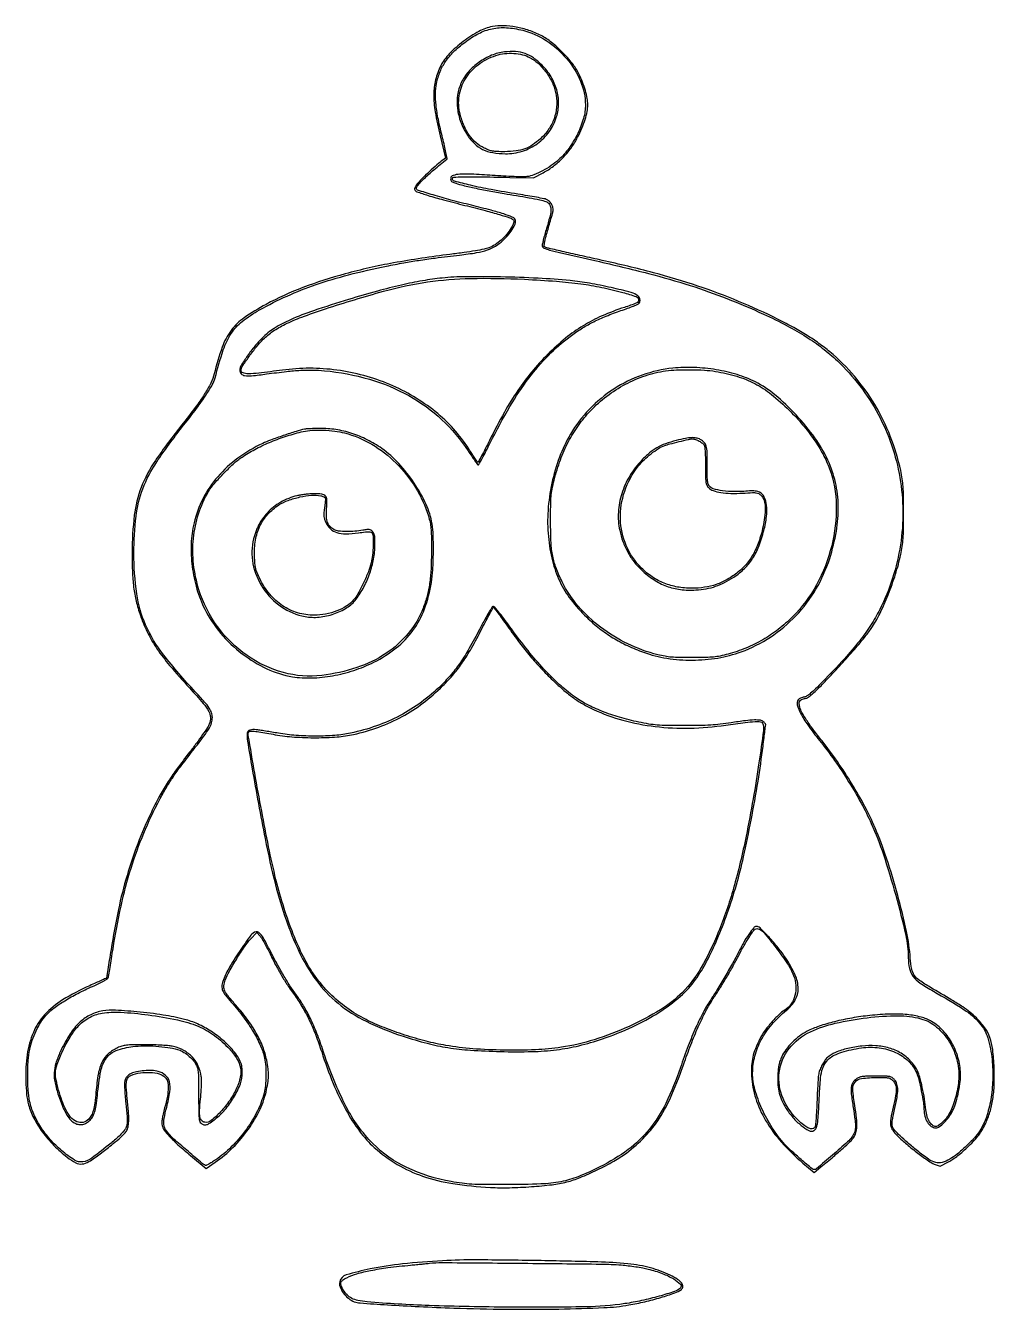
# Model space of a CAD drawing. Extents: x 32 to 773, y 108 to 1090.
import ezdxf

# ---------------------------------------------------------------- set-up
doc = ezdxf.new("R2010")
doc.units = 0

msp = doc.modelspace()

# ---------------------------------------------------------------- linework, layer by layer
for points in [[(389.041126, 1089.266895, 0.078916), (378.675782, 1085.568338, 0.037781), (366.78827, 1077.851707, 0.037759), (356.139074, 1068.38319, 0.075018), (349.604651, 1059.206518, 0.056138), (345.626465, 1048.536243, 0.058987), (344.209411, 1037.426959, 0.044945), (345.299563, 1023.963671, 0.017404), (349.120618, 1005.625804), (353.264816, 988.708354), (351.157157, 987.104177, 0.016557), (346.682618, 983.458396, 0.006774), (340.842072, 978.227903, 0.006236), (335.298761, 972.997429, 0.027485), (332.247219, 969.702053, 0.025337), (331.082585, 968.142329, 0.03272), (330.1866, 966.596521, 0.03442), (329.634896, 965.25843, 0.173888), (329.652451, 964.463314, 0.222032), (331.226478, 962.94491, 0.007063), (339.877644, 960.113371, 0.01055), (351.613155, 956.724974, 0.004088), (368, 952.509123, -0.003109), (383.629311, 948.520784, -0.008536), (394.591871, 945.449718, -0.007582), (402.437925, 942.976366, -0.112383), (404.88909, 941.492483, -0.120471), (405.470963, 940.570166, -0.137982), (405.521671, 939.531886, -0.065364), (404.971095, 938.051109, -0.010894), (403.490366, 935.393349, -0.03904), (400.01906, 930.406858, -0.038173), (395.790705, 925.980133, -0.039764), (391.142712, 922.428202, -0.053804), (386.421708, 920.056591, -0.039464), (382.720999, 918.995894, -0.008163), (376.055317, 917.755902, -0.007434), (367.380099, 916.42054, -0.003972), (356.622276, 915.014989, 0.014302), (313.504048, 908.472838, 0.021551), (276.435431, 900.094952, 0.024465), (244.262501, 889.636652, 0.031624), (216, 876.796527, 0.030859), (199.403954, 866.590235, 0.079525), (189.347879, 856.804419, 0.074803), (182.504091, 844.00371, 0.025035), (176.388253, 823.627391, -0.055077), (173.821801, 816.630764, -0.026239), (169.100903, 808.271212, -0.019431), (161.915065, 797.888616, -0.007968), (151.404304, 784.351269, 0.019793), (131.439446, 757.342701, 0.056738), (120.606332, 736.716951, 0.063155), (115.313346, 715.467861, 0.029211), (113.615358, 687, 0.010456), (113.931262, 670.999598, 0.023925), (114.997202, 658.9854, 0.028585), (117.047145, 648.523151, 0.02316), (120.394272, 637.584822, 0.030555), (125.822096, 624.901117, 0.033737), (132.602513, 613.405226, 0.025689), (142.33839, 600.643627, 0.009259), (157.42291, 583.5, -0.006743), (168.011807, 571.587117, -0.052729), (172.242492, 565.50523, -0.11869), (173.512754, 560.845644, -0.099463), (172.65202, 555.782912, -0.0554), (171.340637, 553.247694, -0.005761), (167.550148, 547.702102, -0.0071), (162.850553, 541.192392, -0.005626), (157.593711, 534.288072, 0.007547), (147.595936, 521.051839, 0.016063), (140.355679, 510.461756, 0.018114), (134.369363, 500.276171, 0.012851), (128.373401, 488.455362, 0.018623), (117.918743, 464.167778, 0.020929), (109.74082, 440.087328, 0.019484), (103.167289, 413.970315, 0.01278), (97.549572, 383.45448, -0.001124), (96.216794, 375.129338, -0.001829), (95.043475, 368.067654, -0.000229), (93.97325, 361.786427, -0.155314), (93.816347, 361.483113, -0.088219), (93.532421, 361.284985, -0.000355), (90.003018, 359.65535, -0.001776), (85.986645, 357.821586, -0.001116), (81.279034, 355.705034, 0.032084), (60.503992, 344.771866, 0.07128), (46.751646, 333.400669, 0.084661), (38.180143, 319.988234, 0.062493), (33.388569, 303, 0.025506), (32.430914, 293.366806, 0.01924), (32.328677, 282.728171, 0.019604), (33.019624, 272.593129, 0.037711), (34.497539, 264.592201, 0.056583), (38.469867, 254.383719, 0.03763), (45.141394, 243.727391, 0.035482), (53.870482, 233.479246, 0.034635), (64.027631, 224.478738, 0.041685), (70.562048, 220.267012, 0.149604), (75.379394, 219.32953, 0.115716), (80.613498, 221.152861, 0.020355), (89.232845, 227.130003, 0.005479), (97.761785, 233.72182, 0.014587), (103.655447, 238.666988, 0.019154), (107.648306, 242.504693, 0.072541), (109.66148, 245.312268, 0.08168), (110.708445, 248.533477, 0.035223), (111.074081, 253.046675, 0.022663), (110.847654, 259.532612, 0.006557), (109.913686, 269.510968, -0.010432), (109.180871, 278.053211, -0.056555), (109.404967, 282.69163, -0.119421), (110.558804, 285.428475, -0.142687), (112.777929, 287.117697, -0.055252), (119.950138, 289.000979, -0.050001), (127.610674, 289.35724, -0.053797), (134.377812, 288.258661, -0.129967), (138.724945, 285.7296, -0.131356), (140.618242, 282.454726, -0.068258), (141.218862, 277.738136, -0.045406), (140.561561, 271.212969, -0.016688), (138.497771, 262.17583, 0.008999), (137.344802, 257.462218, 0.018803), (136.652612, 253.748972, 0.023659), (136.365383, 250.868424, 0.067171), (136.530469, 248.861278, 0.106934), (138.183144, 245.250671, 0.028409), (142.282785, 240.374727, 0.02096), (148.709169, 234.106277, 0.007602), (158.322768, 225.744992), (170.145537, 215.773943), (177.217052, 220.636971, 0.046713), (190.751941, 231.939865, 0.041849), (202.51113, 245.957317, 0.043122), (211.414315, 261.216476, 0.059975), (216.418524, 276.207842, 0.013902), (217.54918, 282.61888, 0.035733), (217.90318, 287.309519, 0.035158), (217.588207, 292.046369, 0.013091), (216.50578, 298.633647, 0.045423), (213.543068, 308.943353, 0.036482), (208.588013, 319.372424, 0.031619), (201.424118, 330.314183, 0.019826), (191.770745, 342.18944, -0.011839), (186.315571, 348.685462, -0.076489), (184.186847, 352.384729, -0.127201), (183.800919, 355.683951, -0.056692), (184.890747, 359.954589, -0.035628), (188.027341, 366.716064, -0.011601), (193.58323, 376.225189, -0.01158), (199.569021, 385.45922, -0.036095), (204.170787, 391.26233), (208.978336, 396.5), (211.496934, 393.5, -0.038595), (212.778965, 391.708884, -0.007623), (214.772781, 388.296875, -0.008036), (216.976059, 384.239875, -0.00739), (219.111999, 380, 0.007579), (223.712006, 370.877456, 0.013269), (227.831751, 363.490385, 0.013243), (232.343418, 356.322134, 0.007511), (238.161467, 347.877131, -0.021711), (244.164078, 338.611824, -0.021899), (249.321989, 328.887065, -0.019947), (253.996887, 317.951526, -0.013009), (258.550323, 305, 0.01932), (267.329746, 281.000539, 0.028579), (277.004559, 260.790492, 0.032939), (287.504977, 244.389258, 0.051135), (298.7935, 231.964192, 0.048292), (316.384342, 219.014143, 0.05166), (335.750996, 210.017982, 0.045013), (358.7595, 204.346711, 0.025081), (387.5, 201.417997, 0.018485), (402.096657, 201.20731, 0.012109), (418.904549, 201.993658, 0.011991), (434.752935, 203.502971, 0.032387), (445.861867, 205.566722, 0.035109), (456.153264, 208.961416, 0.015723), (469.170799, 214.778619, 0.015769), (481.935064, 221.47634, 0.031344), (491.5, 227.707972, 0.041558), (505.702854, 240.244767, 0.049342), (516.75091, 254.306419, 0.040817), (526.278766, 272.353129, 0.018098), (535.973929, 297.5, -0.011082), (541.429151, 312.263254, -0.013363), (547.225495, 325.865029, -0.014626), (553.073973, 337.704668, -0.025814), (558.675204, 347.055689, 0.008622), (563.603385, 354.676147, 0.006297), (568.82305, 363.30117, 0.006363), (573.71913, 371.874227, 0.010243), (577.646175, 379.313737, -0.008386), (579.338492, 382.548746, -0.004977), (581.458094, 386.349651, -0.00498), (583.64822, 390.099475, -0.00855), (585.557597, 393.174438, -0.009268), (587.93422, 396.713935, -0.04978), (589.444555, 398.473502, -0.105103), (590.688516, 399.240565, -0.150854), (591.973373, 399.296712, -0.155247), (596.590278, 396.377565, -0.011681), (605.979636, 384.661233, -0.016614), (614.739937, 372.36444, -0.055722), (619.252048, 363.578783, -0.070568), (621.016693, 355.768905, -0.081961), (620.391615, 348.185286, -0.089092), (617.470794, 341.705933, -0.104376), (612.599781, 337.061668, 0.054384), (607.937968, 333.426881, 0.021256), (602.322419, 327.487647, 0.021456), (597.092684, 320.913361, 0.040662), (593.570571, 315.140136, 0.021), (590.098329, 307.458343, 0.041061), (588.111651, 301.046268, 0.042419), (587.236496, 294.534279, 0.024031), (587.23052, 286.570627, 0.066479), (590.34033, 269.487228, 0.055112), (597.933518, 252.617353, 0.049), (610.017084, 236.078291, 0.034512), (626.517666, 219.985001), (635.057138, 212.735106), (640.278569, 217.069307, 0.003042), (649.89752, 225.153143, 0.006476), (657.216494, 231.545674, 0.006908), (662.585104, 236.494177, 0.043938), (665.04061, 239.268798, 0.089538), (666.9126, 243.065878, 0.059446), (667.691635, 247.872255, 0.039452), (667.448824, 254.444325, 0.01293), (666.080084, 264.042298, -0.024902), (664.608285, 276.48715, -0.188679), (666.350929, 282.021561, -0.197318), (671.335568, 284.765077, -0.027548), (683.335374, 285.467051, -0.005065), (689.588404, 285.424658, -0.051468), (692.163707, 285.11477, -0.107352), (693.849936, 284.328153, -0.052501), (695.585374, 282.694236, -0.090344), (697.289396, 279.788689, -0.09013), (697.861185, 276.46643, -0.04766), (697.350792, 271.604082, -0.008717), (695.399287, 262.763876, 0.015625), (693.577853, 253.93529, 0.081199), (693.527441, 248.976927, 0.115802), (695.074363, 245.13135, 0.0474), (698.756704, 240.827753, 0.016895), (705.889737, 234.386002, 0.011762), (714.346784, 227.58608, 0.010024), (722.348036, 221.70754, 0.062276), (726.834604, 219.319063), (731.277907, 217.62215), (737.829892, 221.019193, 0.02897), (741.184683, 223.013059, 0.017206), (744.947604, 225.74846, 0.015549), (748.969561, 229.095604, 0.012237), (753.11861, 232.958118, 0.010459), (757.855993, 237.787733, 0.027619), (760.973704, 241.49209, 0.031613), (763.419711, 245.215839, 0.017894), (765.923778, 250, 0.038457), (769.41507, 259.013731, 0.034512), (771.638223, 268.787182, 0.030344), (772.686169, 279.903032, 0.01889), (772.627939, 293, 0.018438), (771.52472, 306.91923, 0.056846), (769.379795, 316.0992, 0.070637), (765.5246, 323.430006, 0.041093), (759.053097, 331, 0.025225), (754.110839, 335.430853, 0.023125), (748.606412, 339.479818, 0.01242), (740.302756, 344.72206, 0.002056), (724.016009, 354.356348, -0.017747), (715.544272, 359.733485, -0.091376), (711.622027, 363.639231, -0.105746), (709.63367, 368.414518, -0.027706), (708.565144, 376.687802, 0.034458), (705.659389, 397.022735, 0.01329), (698.952847, 424.739675, 0.013429), (690.435176, 453.195942, 0.022594), (681.586951, 476.5, 0.019799), (673.736426, 492.850042, 0.015208), (663.933494, 510.064881, 0.014901), (652.836738, 527.081309, 0.016438), (641.087286, 542.844409, -0.007844), (634.330574, 551.591412, -0.015329), (629.274838, 558.803863, -0.018527), (625.751739, 564.632625, -0.059375), (624.037243, 568.827286, -0.050405), (623.565998, 571.594515, -0.161963), (624.028029, 573.380228, -0.156953), (625.480604, 574.567193, -0.046521), (628.272426, 575.372318, 0.105406), (630.464274, 576.293418, 0.026163), (633.557014, 578.694611, 0.017544), (637.845786, 582.670672, 0.004791), (644.328545, 589.242833, 0.007357), (654.487437, 600.055042, 0.006646), (664.678998, 611.529632, 0.006547), (673.485992, 621.988593, 0.023407), (678.70588, 629, 0.034797), (685.144691, 640.152525, 0.018523), (691.602476, 654.731212, 0.018119), (697.243984, 670.493379, 0.023181), (701.224005, 685.387516, 0.016062), (702.391828, 691.710221, 0.020488), (703.039851, 697.601662, 0.013808), (703.346982, 705.094057, 0.003339), (703.429832, 717.5, 0.003337), (703.346941, 729.91852, 0.013846), (703.039368, 737.408798, 0.020535), (702.389521, 743.303727, 0.015966), (701.216815, 749.647763, 0.039496), (693.281769, 775.886935, 0.0414), (681.414487, 800.120866, 0.041898), (665.86959, 821.809337, 0.042549), (647, 840.481246, 0.017354), (638.644989, 846.970703, 0.016208), (629.671219, 853.02164, 0.014655), (619.498663, 859.003011, 0.009713), (607.5, 865.292555, 0.017453), (577.304878, 879.085204, 0.01746), (546.225305, 890.736158, 0.016108), (512.185417, 900.950877, 0.01106), (473, 910.423982, -0.001159), (457.700177, 913.803556, -0.001571), (443.899026, 916.931213, -0.000747), (432.010727, 919.683385, -0.027321), (429.326115, 920.465883, -0.343199), (428.668393, 921.488991, -0.027831), (429.162535, 924.860958, -0.017952), (430.509599, 930.436589, -0.003261), (433.444888, 940.664485, 0.005161), (435.056806, 946.362707, 0.044519), (435.519983, 948.961478, 0.089227), (435.349037, 950.843432, 0.052218), (434.522006, 952.957445, 0.045515), (433.710828, 954.227976, 0.034802), (432.612256, 955.458613, 0.035699), (431.410235, 956.473311, 0.0667), (430.29253, 957.07888, 0.042969), (428.486946, 957.593076, 0.002492), (422.84022, 958.658978, 0.003771), (416.093262, 959.84525, 0.002763), (408.590426, 961.063569, -0.006465), (388.127776, 964.541991, -0.013365), (372.258702, 967.891817, -0.008051), (360.043031, 971.022263, -0.338014), (358.5, 973.043975, -0.395685), (359.486639, 974.095525, -0.011065), (366.267856, 974.377406, -0.00922), (377.737723, 974.388585, -0.001165), (402.5, 973.898333), (420.5, 973.5), (428, 977.47927, 0.042068), (435.715251, 982.445088, 0.036535), (442.889702, 988.852892, 0.035922), (449.173742, 996.360201, 0.037233), (454.235616, 1004.6036, 0.019531), (457.481067, 1011.547766, 0.023963), (459.937231, 1018.271751, 0.026485), (461.497455, 1024.398684, 0.049138), (462, 1029.5, 0.047017), (461.546684, 1034.310085, 0.023316), (460.120951, 1040.276694, 0.021871), (457.953809, 1046.710268, 0.021187), (455.212521, 1053, 0.052028), (450.266373, 1060.936035, 0.029197), (442.768638, 1069.490183, 0.029156), (434.28649, 1077.149128, 0.049946), (426.300482, 1082.339587, 0.037395), (417.036226, 1086.275794, 0.035813), (407.154971, 1088.856, 0.03744), (397.527981, 1089.909295, 0.054896)], [(412.224674, 1086.449152, -0.086377), (430.190919, 1078.612337, -0.071973), (445.770964, 1064.743892, -0.073774), (456.454941, 1047.414239, -0.100735), (460.16848, 1029.5, -0.070611), (458.722277, 1019.03918, -0.043726), (454.277516, 1007.43396, -0.042436), (447.641782, 996.313026, -0.051929), (439.603562, 987.268645, -0.035488), (434.037312, 982.863114, -0.027795), (427.440929, 978.882116, -0.02851), (420.872725, 975.866471, -0.060975), (415.476486, 974.479303, -0.036774), (412.412749, 974.306638, -0.004429), (405.646218, 974.483119, -0.00525), (397.596814, 974.849085, -0.004297), (389, 975.404599, 0.005787), (372.990128, 976.391244, 0.029462), (364.067231, 976.311539, 0.058597), (358.983754, 975.360743, 0.289502), (357.18066, 973.242658, 0.07292), (357.185091, 972.117771, 0.124825), (357.546662, 971.257515, 0.102115), (358.338362, 970.561714, 0.038334), (359.68066, 969.928372, 0.030226), (365.332226, 968.156588, 0.006743), (375.184952, 965.850884, 0.007032), (386.566514, 963.516092, 0.007062), (397.993126, 961.505864, -0.001482), (417.077798, 958.367537, -0.013417), (425.372367, 956.748398, -0.029573), (429.975808, 955.430928, -0.134217), (432.25, 953.859291, -0.112722), (433.54518, 951.339258, -0.086818), (433.78386, 948.247617, -0.042517), (432.925221, 943.559283, -0.007312), (430.417897, 934.864117, 0.006202), (429.069957, 930.22826, 0.008614), (427.985935, 926.041127, 0.005753), (427.182347, 922.523621, 0.10118), (427.169065, 921.360633, 0.253514), (428.429496, 919.823527, 0.029968), (432.759668, 918.352458, 0.010763), (441.482517, 916.16183, 0.000611), (468.5718, 910.010168, -0.007539), (508.343969, 900.396992, -0.013983), (540.255471, 891.213803, -0.016066), (568.383239, 881.254671, -0.015215), (596.336531, 869.342126, -0.012046), (614.450629, 860.426772, -0.020968), (628.955086, 852.056656, -0.023892), (641.301556, 843.370487, -0.023821), (652.775863, 833.537861, -0.080785), (683.967202, 792.79956, -0.081034), (700.600374, 744.319365, -0.080595), (701.009668, 692.835597, -0.078683), (685.177873, 643.400716, -0.026689), (678.186998, 631.200582, -0.023692), (669.672311, 619.301015, -0.01828), (658.173028, 605.786745, -0.007492), (641.637125, 588.268353, -0.005829), (636.092324, 582.699083, -0.020474), (632.339783, 579.306927, -0.031331), (629.555036, 577.270481, -0.096126), (627.391918, 576.413746, 0.030311), (626.036397, 576.073324, 0.028875), (624.70919, 575.567104, 0.030126), (623.591272, 574.981755, 0.084068), (622.922281, 574.406355, 0.245278), (622.096643, 570.564095, 0.052598), (624.672474, 564.010517, 0.035756), (630.157777, 555.085303, 0.013076), (639.116881, 543.268508, -0.015084), (650.610438, 527.981776, -0.014203), (661.403879, 511.725543, -0.01456), (670.958787, 495.365565, -0.018726), (678.72271, 479.775041, -0.026361), (687.948828, 456.120115, -0.012571), (697.415578, 424.857065, -0.011224), (705.038011, 394.556228, -0.05581), (707.005577, 377.139532, 0.052976), (707.893553, 368.860132, 0.107528), (710.592114, 362.928055, 0.082855), (716.03219, 357.712814, 0.022546), (726.196474, 351.426616, -0.01521), (749.757371, 337.328658, -0.073202), (761.519318, 327.100202, -0.104479), (767.733146, 315.744033, -0.048245), (771.029181, 299.148224, -0.03235), (771.572501, 283.614856, -0.03526), (770.061824, 268.589394, -0.038081), (766.691245, 255.21177, -0.062106), (761.639031, 244.672168, -0.042217), (757.513025, 239.305436, -0.018379), (751.20601, 232.886062, -0.018405), (744.423389, 226.929219, -0.040813), (738.756838, 223.033518, -0.059389), (732.823635, 220.510577, -0.13435), (727.983702, 220.431577, -0.090106), (722.574543, 222.915638, -0.017716), (714, 229.375515, -0.007685), (706.587485, 235.574237, -0.013898), (700.743786, 240.906005, -0.014002), (696.463178, 245.273276, -0.096015), (694.882277, 247.817792, -0.098316), (694.605501, 249.444923, -0.023644), (694.81098, 252.18708, -0.018583), (695.412276, 255.931235, -0.007488), (696.498976, 260.995555, 0.012027), (698.398289, 270.255812, 0.043665), (698.943697, 276.234626, 0.07204), (698.350545, 280.439621, 0.107195), (696.582916, 283.694236, 0.05941), (694.772507, 285.350626, 0.107978), (692.939314, 286.141287, 0.044535), (690.00418, 286.444862, 0.003512), (682.155239, 286.5, 0.004892), (675.229141, 286.432232, 0.030313), (671.685398, 286.147497, 0.059098), (669.353242, 285.529982, 0.065916), (667.322323, 284.397852, 0.087816), (664.606045, 281.513688, 0.118296), (663.398407, 278.150627, 0.058516), (663.438142, 272.955187, 0.008641), (664.925011, 262.54192, -0.008111), (666.339066, 252.713081, -0.043066), (666.559321, 247.289526, -0.076295), (665.791381, 243.457599, -0.067275), (663.891968, 239.848284, -0.056952), (660.611815, 236.201778, -0.003217), (649.159312, 226.197126, -0.001317), (636.880295, 215.665243, -0.178439), (635.075582, 215, -0.177332), (633.469645, 215.588061, -0.002306), (625.194029, 222.653013, -0.00706), (617.481959, 229.490685, -0.023249), (612.678072, 234.300185, -0.042382), (603.049075, 246.872022, -0.036188), (595.094511, 261.552845, -0.037674), (589.735823, 276.283535, -0.069167), (588.014781, 288.909963, -0.064193), (589.712154, 301.807225, -0.058889), (594.638885, 314.261005, -0.054567), (602.751594, 326.033821, -0.042409), (613.885715, 336.90886, 0.089591), (620.603357, 344.832212, 0.135446), (622.873358, 353.530621, 0.104237), (620.549986, 363.837996, 0.039428), (613.327975, 376.802636, 0.023226), (607.581341, 384.626565, 0.017175), (600.545577, 392.74141, 0.010527), (593.664876, 399.841679, 0.197522), (590.847145, 401, 0.229309), (588.833023, 400.025018, 0.017069), (585.109933, 394.9721, 0.020639), (580.913855, 388.273378, 0.013277), (576.585088, 380.192434, -0.011654), (572.59479, 372.68489, -0.004484), (566.719615, 362.442889, -0.004498), (560.644321, 352.279504, -0.011242), (555.975806, 345, 0.027112), (550.346694, 335.577692, 0.016291), (544.658305, 323.853783, 0.013948), (538.838704, 309.746699, 0.008822), (532.806689, 293, -0.030335), (521.627444, 265.70526, -0.058061), (508.959194, 245.738417, -0.063289), (492.84765, 230.332295, -0.043418), (471.257768, 217.100452, -0.020558), (454.597954, 209.621846, -0.047891), (441.484754, 205.778281, -0.037997), (426.156183, 204.031683, -0.009079), (400.5, 203.535449, -0.002112), (382.784515, 203.589354, -0.011592), (373.22599, 203.8805, -0.018692), (365.870392, 204.551802, -0.012576), (357.533161, 205.84208, -0.064608), (323.749415, 216.579493, -0.088598), (297.724692, 234.904684, -0.077494), (277.31882, 263.135449, -0.038538), (260.322949, 303.997662, 0.012289), (255.498233, 317.563348, 0.017638), (250.512584, 329.304627, 0.020001), (245.356052, 339.286737, 0.030047), (240.011368, 347.5, -0.013598), (234.98775, 354.691115, -0.010748), (229.938507, 362.725358, -0.009921), (224.835501, 371.643125, -0.007793), (219.649641, 381.5, 0.006178), (215.256368, 389.916234, 0.034138), (212.535749, 394.239355, 0.072732), (210.430611, 396.388065, 0.213322), (208.459031, 396.849885, 0.189093), (204.417406, 394.293269, 0.010374), (195.631825, 381.7831, 0.016781), (187.472118, 368.708523, 0.046942), (182.967393, 358.900967, 0.072212), (182.256038, 355.252972, 0.110467), (182.804265, 352.090229, 0.069018), (184.914714, 348.484082, 0.014952), (189.560963, 342.936526, -0.02107), (198.872273, 331.538539, -0.02694), (206.402556, 320.266874, -0.03007), (211.869979, 309.635091, -0.052354), (214.894651, 300.200779, -0.034329), (215.748761, 294.005783, -0.021082), (215.941986, 286.637737, -0.021149), (215.517691, 279.359355, -0.037771), (214.468409, 273.460099, -0.052543), (209.44344, 259.967937, -0.038885), (201.261797, 246.295368, -0.038159), (190.845011, 233.757404, -0.044567), (179.132688, 223.645682, -0.010562), (175.920902, 221.438981, -0.015743), (173.014004, 219.659206, -0.010734), (170.564733, 218.332479, -0.218473), (169.743041, 218.295659, -0.077994), (167.317211, 219.753331, -0.001658), (156.623289, 228.761917, -0.003091), (146.513443, 237.443969, -0.032552), (142.645217, 241.276997, -0.03905), (139.219818, 245.812682, -0.112898), (137.900756, 249.495599, -0.080078), (138.088369, 254.098488, -0.013521), (140.08155, 262.704349, 0.025787), (142.538684, 274.637315, 0.09651), (142.227035, 282.250241, 0.158479), (139.264076, 287.108183, 0.11158), (133.56513, 290.122579, 0.057814), (128.914099, 290.819762, 0.028253), (122.91053, 290.680451, 0.028192), (117.025939, 289.874806, 0.064681), (112.789891, 288.463441, 0.099661), (109.635213, 286.067926, 0.138756), (108.110966, 282.887497, 0.06042), (107.838658, 277.496935, 0.00732), (108.846411, 265.64987, -0.002466), (109.806147, 255.531318, -0.027345), (109.948056, 251.473643, -0.065816), (109.547276, 248.842475, -0.053127), (108.462766, 246.194749, -0.059871), (107.152026, 244.337259, -0.012863), (104.432813, 241.475332, -0.013259), (101.08943, 238.305741, -0.012304), (97.5, 235.235494, -0.011666), (82.81669, 223.847755, -0.122567), (75.843728, 220.961829, -0.182407), (69.554687, 222.317779, -0.032776), (59.76134, 229.590035, -0.034834), (51.011655, 238.140749, -0.038279), (43.831024, 247.571961, -0.040386), (38.510196, 257.464242, -0.050356), (35.307448, 267.389712, -0.03738), (34.153636, 275.772646, -0.016072), (33.815769, 287.064881, -0.016106), (34.206389, 298.402393, -0.035699), (35.395714, 306.964818, -0.03187), (37.350842, 313.944898, -0.025651), (40.30086, 321.160339, -0.026257), (43.845248, 327.775038, -0.042969), (47.590703, 332.9089, -0.051415), (52.919561, 337.89201, -0.021788), (60.974116, 343.468592, -0.019816), (70.814283, 349.133823, -0.01604), (81.783433, 354.441674, 0.005724), (88.255887, 357.410442, 0.021103), (92.23885, 359.502745, 0.030308), (94.69656, 361.135851, 0.175499), (95.532001, 362.421495, 0.016374), (95.825764, 363.900689, 0.000584), (96.760859, 369.617564, 0.001078), (97.843591, 376.378037, 0.000755), (99.035661, 384, -0.015899), (105.14228, 416.554095, -0.021334), (112.855765, 445.563214, -0.022737), (122.53732, 472.250595, -0.023102), (134.55688, 497.803431, -0.010905), (139.588785, 506.848533, -0.016311), (144.408247, 514.499886, -0.012759), (150.519749, 523.056207, -0.004049), (160.055431, 535.5, 0.004184), (168.586059, 546.638416, 0.027519), (172.495382, 552.474664, 0.056649), (174.366785, 556.642934, 0.077605), (174.996262, 560.70034, 0.080189), (174.395284, 564.40038, 0.066084), (172.643105, 567.999788, 0.035572), (169.076396, 572.63245, 0.006748), (161.882073, 580.5, -0.022922), (137.604483, 608.837358, -0.061585), (123.990281, 631.573026, -0.069107), (117.188195, 655.359644, -0.034991), (114.986606, 686.5, -0.029232), (116.618411, 714.690844, -0.062592), (121.817658, 735.818773, -0.056467), (132.467285, 756.318517, -0.020075), (152.006497, 783, 0.007441), (161.812575, 795.704401, 0.013341), (169.424344, 806.462079, 0.014578), (174.861592, 815.135546, 0.070547), (177.066289, 820.5, -0.017423), (183.319919, 841.930992, -0.065089), (189.396982, 854.551519, -0.08193), (197.741491, 863.649175, -0.038421), (211.066695, 872.537433, -0.022682), (232.170371, 883.153811, -0.0221), (254.330192, 891.916005, -0.020083), (279.063263, 899.35563, -0.013276), (307.990501, 905.990847, -0.004609), (321.277081, 908.542079, -0.007504), (332.604738, 910.433885, -0.006189), (345.408071, 912.213294, -0.002121), (364, 914.482957, 0.011956), (376.971415, 916.326089, 0.040013), (385.299123, 918.408584, 0.057375), (391.462278, 921.307448, 0.051922), (397.035364, 925.615141, 0.02733), (401.63482, 930.509227, 0.043477), (404.937915, 935.206881, 0.053464), (406.714514, 939.194785, 0.221067), (406.39935, 941.747074, 0.159791), (404.206088, 943.579096, 0.016343), (397.757931, 945.90592, 0.014112), (388.054771, 948.75296, 0.004138), (373, 952.579503, -0.005237), (357.416689, 956.576867, -0.007576), (343.741741, 960.460765, -0.00221), (331.806474, 964.104442, -0.328639), (331, 965.198915, -0.18559), (331.987575, 967.767909, -0.015377), (337.030664, 973.023579, -0.016509), (344.273027, 979.666737, -0.007403), (354.200193, 987.934575, 0.27629), (354.402094, 988.48424, 0.002586), (353.544876, 992.887247, 0.007692), (352.436183, 998.017432, 0.004786), (350.986077, 1004.000193, -0.010947), (347.744551, 1018.132176, -0.023454), (345.9991, 1029.180807, -0.030226), (345.555843, 1038.154978, -0.048658), (346.382907, 1045.760421, -0.044918), (349.136033, 1054.809828, -0.053995), (353.343799, 1062.642002, -0.049728), (359.438296, 1069.873937, -0.030571), (367.891838, 1077.140696, -0.042756), (378.654281, 1083.940267, -0.067865), (388.905677, 1087.595233, -0.06814), (399.731259, 1088.363972, -0.043481)], [(398.275891, 1069.84123, 0.07071), (388.462946, 1067.278453, 0.055683), (378.85465, 1061.930516, 0.055983), (370.716963, 1054.633376, 0.073711), (365.253601, 1046.308965, 0.073411), (362.485182, 1036.931979, 0.064162), (362.358572, 1026.699155, 0.060742), (364.882799, 1016.253697, 0.053888), (369.911329, 1006.258486, 0.058921), (375.289203, 999.762344, 0.076488), (381.620696, 995.347371, 0.071041), (389.360226, 992.830671, 0.043163), (398.964759, 992, 0.076054), (411.968685, 993.989514, 0.080907), (423.4816, 999.766822, 0.081789), (432.470119, 1008.834336, 0.080081), (438.156009, 1020.368864, 0.074467), (439.682201, 1030.500792, 0.069432), (438.240989, 1040.893816, 0.066449), (433.906225, 1050.890877, 0.058987), (426.953988, 1059.854753, 0.045232), (420.519514, 1065.306221, 0.069458), (414.031227, 1068.633025, 0.068857), (406.837925, 1070.073195, 0.043621)], [(417.905665, 1065.454827, -0.066082), (424.793794, 1060.428334, -0.050853), (430.843967, 1053.343687, -0.050454), (435.386639, 1045.113894, -0.062077), (437.80511, 1036.688951, -0.060451), (438.124338, 1027.517522, -0.06518), (436.205681, 1018.779265, -0.064088), (432.061924, 1010.708204, -0.055451), (425.82949, 1003.502623, -0.038745), (419.792847, 998.725481, -0.060824), (413.902607, 995.729736, -0.056741), (407.170056, 994.11324, -0.029141), (398.5, 993.557476, -0.008235), (392.638495, 993.620326, -0.036349), (389.204279, 993.964403, -0.048345), (386.342174, 994.75386, -0.022686), (382.818397, 996.290085, -0.063808), (376.566883, 1000.421034, -0.060388), (371.426293, 1006.064515, -0.054432), (367.37362, 1013.319717, -0.037483), (364.35768, 1022.249067, -0.10039), (363.651325, 1036.173345, -0.100051), (368.422729, 1049.290979, -0.095057), (378.187768, 1060.03187, -0.081336), (391.76195, 1067.117558, -0.050391), (398.384476, 1068.585123, -0.045255), (405.414645, 1068.774515, -0.046494), (412.153732, 1067.711599, -0.062349)], [(350.679679, 896.908071, 0.016829), (335.685638, 894.812296, 0.013161), (319.572909, 891.565365, 0.011159), (301.183176, 886.918849, 0.006363), (279.168399, 880.527994, 0.007534), (252.354859, 871.929247, 0.023502), (234.701227, 865.033484, 0.034852), (222.302391, 858.435026, 0.056688), (212.97946, 851.018596, 0.025982), (207.352837, 844.776599, 0.018436), (201.686255, 837.241202, 0.013924), (196.972027, 830.046755, 0.138938), (196, 826.616223, 0.174577), (197.032888, 823.748121, 0.184661), (199.63206, 822.27972, 0.063195), (204.993526, 822.157362, 0.008009), (216.5, 823.538066, -0.0054), (231.692564, 825.44153, -0.014449), (242.56197, 826.367044, -0.018871), (251.614333, 826.532815, -0.01832), (260.743821, 826.020448, -0.047027), (294.994749, 819.551011, -0.057154), (325.123478, 806.99517, -0.06001), (350.445933, 788.574291, -0.061073), (370.5, 764.765904, 0.004482), (373.237017, 760.6513, 0.007106), (375.662429, 757.182247, 0.002427), (377.795977, 754.251264, 0.232296), (378.244439, 754.017665, 0.279537), (378.674221, 754.26456, 0.00129), (381.267445, 758.993156, 0.005397), (384.177263, 764.47157, 0.003321), (387.490144, 770.980314, -0.016292), (402.487494, 798.646005, -0.028641), (416.884939, 820.308054, -0.033442), (431.839438, 837.68114, -0.037364), (448.46633, 852.220623, -0.01925), (456.981018, 858.112756, -0.023023), (465.441195, 862.965736, -0.021501), (474.782644, 867.269924, -0.013617), (486, 871.511905, 0.003611), (491.263018, 873.382696, 0.005166), (495.901563, 875.123812, 0.002914), (499.785618, 876.653771, 0.076214), (500.75, 877.222978, 0.125375), (501.690035, 878.49612, 0.118076), (501.933949, 880.093816, 0.107003), (501.426038, 881.754793, 0.088094), (500.25, 883.19229, 0.113637), (495.192062, 885.845266, 0.008363), (479.879499, 889.593144, 0.012603), (463.24396, 892.932606, 0.018636), (448.5, 894.944786, 0.012001), (424.018285, 896.768805, 0.007575), (395.381948, 897.777722, 0.007308), (368.435533, 897.924651, 0.024019)], [(413.5, 895.965054, -0.006483), (438.055409, 894.439059, -0.014493), (456.653538, 892.497577, -0.017666), (472.615941, 889.784994, -0.016619), (488.679185, 885.906927, -0.014103), (498.937757, 882.752315, -0.290046), (500.880617, 880.348076, -0.338259), (499.415659, 877.889099, -0.016798), (490, 874.478199, 0.024746), (472.899304, 867.97415, 0.034303), (458.367063, 860.380701, 0.034292), (445.00603, 850.869506, 0.024707), (431.444144, 838.570514, 0.02241), (419.108154, 825.059749, 0.025063), (408.511892, 810.976898, 0.021756), (398.250146, 794.29317, 0.011288), (386.83791, 772.655812, -0.00247), (383.614824, 766.274686, -0.004062), (380.818116, 760.912931, -0.000701), (378.314587, 756.222767, -0.312799), (378.01406, 756.06906, -0.21086), (377.700599, 756.260889, -0.001262), (375.74163, 759.103123, -0.004909), (373.528837, 762.399972, -0.00307), (371, 766.300806, 0.081922), (345.434456, 794.724721, 0.068927), (310.601877, 815.470966, 0.066598), (270.233769, 826.493038, 0.067127), (228.5, 826.47176, -0.003424), (210.391739, 824.146416, -0.030403), (202.364553, 823.66358, -0.093778), (198.417555, 824.413337, -0.308259), (197, 826.494139, -0.147756), (197.857955, 829.334031, -0.008642), (203.048854, 836.855795, -0.014182), (208.800445, 844.426245, -0.026839), (213.918851, 850.125748, -0.048633), (221.285259, 856.183366, -0.034132), (230.594989, 861.548211, -0.024687), (243.26492, 866.982518, -0.009266), (261.5, 873.377313, -0.012608), (305.894727, 886.796639, -0.03021), (339.531455, 893.893131, -0.032442), (372.317911, 896.609556, -0.016727)], [(527, 827.959903, 0.059668), (503.616013, 822.677407, 0.058001), (481.898999, 811.992268, 0.05791), (463.186768, 796.58596, 0.059113), (448.653663, 777.397476, 0.043658), (440.321522, 759.829569, 0.036048), (434.52103, 739.923135, 0.035747), (431.600049, 719.196765, 0.040823), (431.861409, 699.178335, 0.036043), (434.96972, 680.70642, 0.051126), (440.536986, 665.014325, 0.051953), (449.091306, 650.964442, 0.038881), (461.163971, 637.431761, 0.025156), (470.985533, 628.915595, 0.028194), (481.258944, 621.771097, 0.027905), (492.366549, 615.767922, 0.023703), (504.68801, 610.670057, 0.047505), (522.474835, 606.129123, 0.039979), (541.872137, 604.669543, 0.039866), (561.315632, 606.316426, 0.04647), (579.24105, 611.028627, 0.058411), (601.692276, 622.337926, 0.05737), (621.070156, 638.591207, 0.056811), (636.405172, 658.984637, 0.055196), (646.93394, 682.5, 0.035072), (652.036447, 703.298695, 0.047382), (653.501494, 722.597808, 0.051056), (651.308726, 740.638885, 0.052508), (645.51081, 757.682975, 0.048042), (635.631501, 774.589869, 0.030694), (621.199405, 792.212131, 0.030936), (605.083195, 807.572015, 0.058465), (590.114335, 817.437545, 0.042703), (576.165538, 823.018166, 0.032517), (560.136382, 826.774836, 0.031797), (543.319042, 828.489839, 0.035273)], [(559.557581, 825.522876, -0.032187), (576.048209, 821.746064, -0.048809), (589.662122, 816.197084, -0.046903), (602.32091, 807.933874, -0.027055), (615.938305, 795.841534, -0.021428), (626.225783, 784.74769, -0.025451), (634.915181, 773.410887, -0.027359), (641.828992, 762.092772, -0.036001), (646.780092, 751.056119, -0.083564), (651.985302, 722.927889, -0.06527), (648.442391, 692.015414, -0.063745), (636.86993, 662.336288, -0.071696), (618.53325, 637.823573, -0.031773), (607.607617, 628.204758, -0.033367), (595.721695, 620.218197, -0.033445), (582.905868, 613.899466, -0.03224), (569.205812, 609.256687, -0.014634), (563.198504, 607.83099, -0.026562), (558.20829, 607.073533, -0.019189), (552.19025, 606.717123, -0.004394), (542, 606.59491, -0.004509), (532.164575, 606.652095, -0.0171), (526.023978, 606.953408, -0.023952), (521.03755, 607.611007, -0.017058), (515.529365, 608.803062, -0.049987), (492.515164, 617.129201, -0.051071), (471.788626, 629.810461, -0.052847), (454.697834, 645.948287, -0.062286), (442.435337, 664.5, -0.022732), (437.73418, 675.193494, -0.044654), (435.172649, 684.118657, -0.036414), (433.950961, 694.473094, -0.010667), (433.57721, 710.5, -0.003127), (433.631851, 723.29199, -0.018466), (433.949685, 729.984717, -0.027695), (434.713797, 735.416508, -0.012996), (436.270387, 742.340868, -0.026052), (441.092156, 757.972226, -0.032837), (447.222601, 771.813178, -0.034447), (454.827493, 784.176256, -0.03442), (464.059627, 795.381541, -0.040738), (476.540491, 806.58242, -0.040451), (490.700703, 815.64094, -0.041084), (505.907359, 822.180411, -0.045227), (521.5, 825.890854, -0.025649), (529.835263, 826.659335, -0.01258), (540.496544, 826.824498, -0.012584), (551.171163, 826.452496, -0.025203)], [(245.5, 781.32831, 0.021767), (239.108786, 779.628601, 0.005982), (229.207691, 776.397756, 0.005905), (219.411433, 772.941378, 0.023138), (213.5, 770.461074, 0.047329), (194.457594, 759.094959, 0.056529), (179.111506, 744.922753, 0.05919), (167.874006, 728.282371, 0.060776), (160.969225, 709.617504, 0.049429), (158.808223, 693.60454, 0.039863), (159.577764, 676.252105, 0.039539), (163.113087, 659.079988, 0.046262), (169.197684, 643.600991, 0.058869), (181.321517, 625.280178, 0.053273), (197.75674, 609.591671, 0.054522), (216.700834, 598.060808, 0.069351), (236.235439, 592.031737, 0.047893), (250.894891, 591.075074, 0.036357), (266.925987, 592.735852, 0.035176), (283.148515, 596.813132, 0.036778), (298.389956, 603.079636, 0.05133), (315.611974, 614.025659, 0.069208), (328.369298, 627.344753, 0.068214), (337.133395, 643.797669, 0.048151), (342.464829, 664.083525, 0.026602), (343.513196, 673.790526, 0.010959), (343.942848, 687.015976, 0.010755), (343.799958, 700.064486, 0.032108), (342.938572, 708.948929, 0.067429), (338.424289, 723.778464, 0.039681), (329.3713, 739.98304, 0.038908), (317.517791, 755.050593, 0.052409), (304.5, 766.507839, 0.036529), (293.344051, 773.255463, 0.039303), (281.58883, 778.120272, 0.0401), (269.442458, 781.011186, 0.041413), (257.121775, 781.883999, 0.003966), (253.290994, 781.807421, 0.004965), (249.738896, 781.672914, 0.004032), (246.763812, 781.506607, 0.038142)], [(276, 778.461424, -0.069572), (296.823018, 769.771739, -0.061591), (315.437195, 755.405878, -0.06037), (330.312722, 736.625278, -0.06166), (340.145352, 714.964757, -0.022794), (341.423934, 710.107301, -0.031089), (342.098772, 705.631382, -0.018676), (342.398812, 699.652202, -0.003358), (342.46657, 688.5, -0.011318), (342.132963, 674.169532, -0.0245), (341.088879, 663.200791, -0.029504), (339.149112, 653.771273, -0.027114), (336.07086, 644.35915, -0.080481), (324.792758, 625.150894, -0.073636), (307.71952, 609.802209, -0.066864), (285.36685, 598.957159, -0.04988), (258.586376, 593.010313, -0.096944), (229.270237, 595.196882, -0.08556), (201.488025, 608.22313, -0.082774), (178.931088, 630.285324, -0.08245), (164.712869, 658.5, -0.048633), (160.629767, 678.130816, -0.051645), (160.537723, 697.78051, -0.052963), (164.433739, 716.580675, -0.056571), (172.145387, 733.702299, -0.044295), (176.609881, 739.893561, -0.015724), (184.015861, 747.92795, -0.015922), (192.006663, 755.565354, -0.038235), (198.5, 760.548051, -0.025106), (208.705799, 766.49882, -0.02136), (220.014247, 771.753275, -0.02079), (232.065887, 776.161763, -0.020491), (244.5, 779.577965, -0.044889), (251.094954, 780.490087, -0.02079), (259.753696, 780.543277, -0.020754), (268.631025, 779.858971, -0.03451)], [(529.5, 772.635595, 0.025685), (521.354507, 770.164862, 0.043654), (514.896615, 767.178736, 0.044619), (509.151439, 763.167169, 0.028262), (503.199905, 757.56421, 0.054837), (494.028134, 745.486368, 0.059025), (487.968653, 731.990199, 0.061084), (485.371291, 717.882742, 0.06676), (486.390239, 704, 0.035875), (488.860299, 695.355045, 0.037616), (492.510876, 687.29372, 0.038297), (497.256075, 680.002961, 0.040275), (502.985746, 673.652257, 0.043997), (512.384903, 666.231436, 0.056786), (522.197454, 661.284838, 0.057379), (532.787633, 658.706178, 0.04628), (544.5, 658.334503, 0.028735), (552.570963, 659.29315, 0.03798), (559.739388, 661.135779, 0.037728), (566.583591, 664.053253, 0.027792), (573.68001, 668.248771, 0.04534), (581.85876, 674.864286, 0.056825), (588.038156, 682.404607, 0.051657), (592.76826, 691.721643, 0.029539), (596.590326, 703.757233, 0.029479), (598.65609, 714.528222, 0.060597), (598.737546, 723.102029, 0.085606), (596.928346, 729.338688, 0.157872), (593.303017, 733.105235, 0.058564), (591.8685, 733.668816, 0.033915), (590.04667, 734.018335, 0.030022), (587.930301, 734.149117, 0.022538), (585.598264, 734.047895, -0.021272), (574.38255, 733.53263, -0.035768), (564.982834, 734.174055, -0.042613), (557.922385, 735.788625, -0.171855), (554.457291, 738.424839, -0.100939), (553.789168, 740.103234, -0.025638), (553.417701, 743.026815, -0.017638), (553.245008, 747.358684, -0.005162), (553.283343, 754.023584, 0.009067), (553.263552, 763.638805, 0.061045), (552.589259, 768.350975, 0.121961), (550.986548, 771.237923, 0.08622), (548.020016, 773.48965, 0.072547), (544.899704, 774.566838, 0.058479), (541.357531, 774.817839, 0.038121), (536.636782, 774.237656, 0.011164)], [(546.451627, 772.584658, -0.034631), (547.827653, 771.894294, -0.030281), (549.161366, 770.992016, -0.031491), (550.267642, 770.025069, -0.074674), (550.919509, 769.1504, -0.098288), (551.363962, 767.690098, -0.008154), (551.69509, 763.719089, -0.010207), (551.925018, 758.774977, -0.006515), (552, 753.020287, 0.003158), (552.055145, 744.290052, 0.031261), (552.330392, 740.633584, 0.077558), (552.988517, 738.447668, 0.084739), (554.268848, 736.640243, 0.11222), (557.91368, 734.345497, 0.04459), (563.67666, 732.87848, 0.035525), (571.23715, 732.202885, 0.019456), (580.541592, 732.396508, -0.003643), (587.918242, 732.783603, -0.042303), (590.805267, 732.669753, -0.101808), (592.632801, 732.050126, -0.063985), (594.424312, 730.666597, -0.104502), (596.470643, 727.523729, -0.066231), (597.499159, 723.258728, -0.048027), (597.546609, 717.600564, -0.020827), (596.57556, 710.128999, -0.031681), (593.648383, 697.86138, -0.045001), (589.413271, 687.48504, -0.04992), (583.817571, 678.892024, -0.056292), (576.825984, 671.956682, -0.037426), (568.633715, 666.423017, -0.045887), (560.232532, 662.594959, -0.046019), (551.294484, 660.371, -0.037992), (541.5, 659.625701, -0.044614), (530.524742, 660.606962, -0.051186), (520.41463, 663.520973, -0.052008), (511.241738, 668.376361, -0.048701), (503.045415, 675.114585, -0.095958), (491.458893, 692.268062, -0.0935), (486.97698, 712.666879, -0.090607), (490.195766, 733.835092, -0.083608), (500.717256, 753.165671, -0.035969), (504.989169, 757.870728, -0.024788), (510.440846, 762.576923, -0.025056), (516.059859, 766.524882, -0.055092), (520.776488, 768.816665, -0.02176), (524.672153, 770.016247, -0.004265), (531.782299, 771.806565, -0.003242), (538.989878, 773.506769, -0.039899), (541.782119, 773.915694, -0.070952), (542.485924, 773.862098, -0.015004), (543.682661, 773.559479, -0.015427), (545.060738, 773.120268, -0.014099)], [(239.634076, 730.413542, 0.037343), (233.33923, 728.382323, 0.034285), (227.226267, 725.38916, 0.034793), (221.67405, 721.644004, 0.04186), (217.054092, 717.368807, 0.02694), (213.359216, 712.860838, 0.03634), (210.558534, 708.394494, 0.035257), (208.37442, 703.463292, 0.023294), (206.542857, 697.539901, 0.112329), (205.977992, 678.451595, 0.097679), (213.577368, 659.904858, 0.096497), (227.755401, 645.458171, 0.106518), (245.848116, 638.017899, 0.06933), (256.644061, 637.591504, 0.057338), (267.903694, 640.032803, 0.059336), (277.891673, 644.815703, 0.091226), (284.905498, 651.311602, 0.039447), (290.85931, 660.746867, 0.037327), (295.383748, 671.172615, 0.037802), (298.259168, 682.014104, 0.043219), (299.30095, 692.68705, 0.008101), (299.276549, 697.30311, 0.039939), (299.013512, 699.890243, 0.071555), (298.433478, 701.617254, 0.079796), (297.40469, 703.039755, 0.054853), (296.102298, 704.083934, 0.108968), (294.865442, 704.534196, 0.068014), (293.188881, 704.527873, 0.011958), (290.072066, 704.013667, -0.028459), (283.898119, 703.203254, -0.024099), (277.317183, 703.035895, -0.023675), (271.457674, 703.44735, -0.090194), (267.967267, 704.516927, -0.087531), (264.935527, 706.830608, -0.101434), (263.064997, 709.936057, -0.07536), (262.234872, 714.263526, -0.029021), (262.35101, 720.395894, 0.023462), (262.555438, 727.197349, 0.173144), (261.430355, 730.188612, 0.192295), (258.734735, 731.620198, 0.030006), (252.595012, 731.916687, 0.015562), (249.451024, 731.781842, 0.010369), (245.861045, 731.440772, 0.010444), (242.388949, 730.964407, 0.020064)], [(257.811072, 730.387786, -0.03058), (259.013704, 730.069743, -0.036518), (260.09667, 729.621185, -0.039587), (260.928339, 729.117195, -0.149174), (261.293304, 728.637786, -0.099448), (261.412431, 727.881701, -0.00825), (261.295651, 725.886696, -0.010761), (261.063905, 723.492398, -0.008092), (260.709878, 720.870117, 0.012338), (260.218371, 716.980732, 0.050652), (260.218817, 714.607318, 0.062269), (260.695946, 712.530139, 0.025175), (261.831404, 709.848272, 0.091799), (265.352334, 705.058837, 0.112895), (270.13009, 702.266229, 0.081332), (276.881397, 701.302419, 0.028992), (286.620855, 702.068288, -0.004779), (291.96374, 702.74988, -0.032457), (294.620497, 702.889315, -0.074815), (296.154484, 702.638913, -0.175645), (297.059326, 701.938249, -0.134151), (297.922184, 699.123363, -0.014767), (297.930344, 692.311787, -0.019186), (297.444438, 685.03789, -0.033122), (296.411028, 679.063889, -0.035046), (294.256133, 672.280071, -0.016324), (290.572387, 663.810987, -0.015949), (286.452914, 655.797143, -0.047526), (282.963765, 650.715574, -0.078774), (277.667507, 646.099381, -0.047035), (270.183569, 642.338433, -0.0446), (261.581921, 639.841393, -0.048385), (252.907593, 639, -0.073278), (240.185074, 640.874616, -0.074901), (228.647782, 646.335905, -0.071837), (218.852145, 655.191852, -0.059802), (211.235988, 667, -0.014767), (209.19717, 671.518646, -0.040423), (208.117699, 674.848182, -0.036987), (207.537679, 678.47053, -0.010769), (207.180056, 684.112942, -0.052761), (207.968476, 696.480071, -0.068728), (211.385757, 707.284476, -0.072705), (217.402718, 716.295804, -0.069059), (225.842926, 723.390737, -0.053324), (232.959916, 726.86886, -0.033149), (241.895705, 729.455343, -0.033403), (250.818494, 730.791991, -0.069941)], [(379.191464, 628.103909, -0.010424), (371.427307, 613.80107, -0.021054), (364.614676, 602.941482, -0.02476), (357.719472, 593.906778, -0.022809), (349.782745, 585.336066, -0.035347), (334.781999, 572.507328, -0.037831), (318.447154, 562.238467, -0.037153), (300.479424, 554.400902, -0.031843), (280.604058, 548.827738, -0.033398), (268.703832, 547.114934, -0.018675), (254.080522, 546.546798, -0.018414), (238.970683, 547.080971, -0.025407), (225.5, 548.745805, 0.001773), (220.533907, 549.599408, 0.001745), (215.535629, 550.422375, 0.001714), (211.1503, 551.113289, 0.006675), (208.4298, 551.495249, 0.100517), (203.61403, 551.137165, 0.307883), (201.613708, 548.756839, 0.066245), (201.797861, 542.774716, 0.002758), (205.390869, 521.664447, 0.004545), (215.292794, 468.218123, 0.014524), (223.25316, 432.840758, 0.021061), (231.288111, 406.157687, 0.026332), (241.054166, 382.212604, 0.048608), (254.484251, 359.657164, 0.063008), (271.052911, 342.22611, 0.05805), (292.546973, 328.481298, 0.033921), (320.916054, 316.980559, 0.015655), (339.122573, 311.626186, 0.024735), (355.052391, 308.309717, 0.022382), (372.328259, 306.383422, 0.010235), (395, 305.343926, 0.011974), (419.333435, 305.30979, 0.0252), (438.174146, 306.686344, 0.028858), (455.079915, 309.780534, 0.021981), (473.160021, 315.031977, 0.026924), (496.127665, 324.217976, 0.033228), (516.351258, 335.285456, 0.036873), (532.815225, 347.566109, 0.061311), (544.391337, 360.404667, 0.031348), (552.835257, 374.220695, 0.019748), (561.002643, 391.284035, 0.017861), (568.674915, 410.993904, 0.014), (575.61966, 432.862229, 0.01542), (581.038216, 454.202123, 0.007073), (586.845737, 482.3199, 0.007001), (592.124689, 512.084384, 0.009669), (595.969704, 538.942694, 0.000163), (596.748118, 545.263794, 0.000267), (597.403601, 550.624636, 0.000023), (597.988487, 555.431269, 0.03027), (598, 555.621266, 0.174857), (597.94691, 555.768433, 0.005818), (597.538393, 556.249461, 0.010425), (597.030731, 556.809311, 0.007), (596.428571, 557.428571, 0.163297), (593.968106, 558.6527, 0.04116), (589.439644, 558.904965, 0.025915), (582.510321, 558.360291, 0.006829), (571.5, 556.764683, -0.010103), (563.315567, 555.633278, -0.014094), (555.953952, 554.976534, -0.011415), (547.492626, 554.655173, -0.004162), (535.5, 554.573512, -0.003358), (522.477881, 554.680677, -0.015774), (515.001723, 555.028493, -0.021827), (508.740419, 555.794159, -0.01091), (500.898447, 557.279138, -0.019163), (486.26229, 560.974113, -0.023014), (472.836798, 565.597131, -0.025075), (461.084025, 570.955779, -0.037782), (451.511363, 576.870458, -0.028871), (440.205594, 586.139189, -0.019903), (428.479715, 597.837931, -0.01771), (416.31957, 611.9471, -0.01266), (403.695715, 628.532099, 0.004682), (398.897849, 635.048604, 0.007207), (394.613688, 640.586618, 0.002965), (390.873068, 645.223946, 0.175737), (389.959543, 645.769275, 0.300848), (388.943419, 645.346575, 0.011174), (386.595296, 641.681279, 0.013473), (383.509819, 636.298297, 0.004262)], [(400.5, 630.744896, 0.007759), (409.776889, 618.002711, 0.01339), (417.936731, 607.736888, 0.014664), (426.079242, 598.596033, 0.01216), (435.256393, 589.344164, 0.012248), (443.75408, 581.57507, 0.023175), (451.027813, 575.81478, 0.025947), (458.215053, 571.191979, 0.020831), (466.381167, 566.960944, 0.042626), (488.856168, 558.726776, 0.036947), (513.505779, 553.931884, 0.035059), (539.879456, 552.66041, 0.030336), (567.5, 554.946267, -0.002979), (582.368581, 557.000152, -0.019658), (589.843154, 557.689745, -0.03712), (594.131149, 557.597453, -0.284488), (595.664643, 556.431544, -0.125321), (596.315118, 550.900469, -0.003291), (592.859312, 526.17327, -0.007181), (588.404696, 498.53523, -0.006433), (583.004628, 470, -0.018756), (573.393468, 430.278817, -0.028035), (561.790642, 396.5108, -0.032705), (548.655705, 369.485769, -0.065451), (534.336321, 350.591176, -0.060997), (517.549703, 337.299362, -0.030408), (493.553663, 324.589868, -0.029806), (466.941022, 314.368922, -0.04051), (441.87929, 308.603248, -0.025262), (421.9481, 306.711397, -0.014982), (398.074639, 306.373338, -0.01494), (374.030009, 307.472483, -0.023561), (353.533837, 309.999473, -0.020287), (338.358988, 313.23949, -0.015556), (322.070358, 317.95921, -0.015648), (306.249758, 323.634593, -0.021745), (292.5, 329.761863, -0.040617), (277.818067, 338.640376, -0.040556), (264.756679, 349.779704, -0.040307), (253.593886, 362.951799, -0.039077), (244.559436, 377.876512, -0.022815), (236.828197, 395.161142, -0.017243), (229.883589, 414.762538, -0.015514), (223.628198, 436.934539, -0.0112), (217.982055, 462, -0.003474), (212.697253, 489.15517, -0.002854), (207.421889, 518.218737, -0.000475), (202.387295, 547.047048, -0.135407), (202.622522, 549.458692, -0.264593), (203.644041, 550.296748, -0.064439), (205.906098, 550.389605, -0.019635), (210.41674, 549.813933, -0.001373), (223, 547.66753, 0.025676), (237.679991, 545.892159, 0.017956), (254.342561, 545.340348, 0.018165), (270.364456, 545.967575, 0.03614), (282.918778, 547.83547, 0.03246), (302.355004, 553.526594, 0.037327), (319.967279, 561.48415, 0.037631), (336.080061, 571.907946, 0.034003), (351.039649, 584.960351, 0.019601), (359.492305, 594.103044, 0.026535), (366.335778, 603.031845, 0.022349), (373.000021, 613.75183, 0.00933), (381.054843, 628.75, -0.002592), (384.292301, 634.978073, -0.004242), (387.107453, 640.217459, -0.000792), (389.624035, 644.790142, -0.288135), (389.947569, 644.969008, -0.221924), (390.295419, 644.78221, -0.000734), (393.275223, 640.777891, -0.003785), (396.626427, 636.188452, -0.002338)], [(88.734467, 335.982918, 0.069222), (79.852574, 332.359139, 0.068597), (72.266393, 326.439991, 0.056019), (65.425307, 317.612801, 0.027886), (58.737721, 305.124019, 0.032904), (55.336575, 296.357446, 0.065684), (54.057427, 289.042907, 0.063072), (54.696497, 281.455551, 0.028233), (57.338098, 271.777538, 0.014544), (60.337044, 263.61247, 0.034816), (63.146015, 257.80758, 0.047399), (66.042555, 253.707193, 0.076127), (69.285422, 250.924951, 0.076445), (72.204162, 249.675272, 0.092143), (75.175919, 249.472336, 0.089534), (78.087863, 250.354556, 0.067953), (80.830804, 252.265385, 0.070713), (83.243339, 255.215759, 0.058822), (84.922243, 258.90821, 0.040334), (86.118353, 264.048835, 0.013264), (87.05992, 271.762799, -0.023887), (89.749084, 290.479938, -0.110087), (94.085112, 300.463004, -0.148696), (101.520483, 306.074705, -0.056474), (114.284939, 309.17762, -0.029544), (122.274876, 309.710274, -0.018054), (131.723924, 309.439897, -0.018117), (140.956478, 308.504788, -0.034934), (148.224744, 306.978316, -0.061369), (152.20854, 305.296651, -0.039577), (156.345474, 302.459555, -0.039643), (159.972519, 299.015773, -0.062823), (162.411934, 295.5, -0.056257), (163.568708, 292.506122, -0.042249), (164.173228, 289.023438, -0.01938), (164.441321, 283.518654, -0.002477), (164.5, 271.674817, 0.001971), (164.547749, 259.562162, 0.020806), (164.792445, 254.621783, 0.055584), (165.340112, 251.949563, 0.157381), (166.44113, 250.424817, 0.069044), (168.40818, 249.362127, 0.154511), (170.08655, 249.276696, 0.081124), (172.182486, 250.206746, 0.010478), (176.243226, 252.987736, 0.05797), (183.634344, 259.699315, 0.038714), (190.471153, 268.875237, 0.039304), (195.606432, 278.634362, 0.079012), (197.738108, 287.04843, 0.042957), (197.761882, 292.253501, 0.066016), (196.810046, 296.651555, 0.059337), (194.651291, 300.970555, 0.028015), (190.933754, 305.983879, 0.041568), (183.215416, 313.830404, 0.034606), (173.837001, 320.832905, 0.034961), (163.705867, 326.39765, 0.045532), (153.739195, 329.938824, 0.025176), (137.410167, 333.249717, 0.01425), (117.367057, 335.691125, 0.01215), (98.478309, 336.985387, 0.073449)], [(126, 333.396243, -0.019723), (148.207265, 329.607974, -0.04749), (164.106021, 324.632206, -0.058926), (176.619085, 317.535137, -0.04904), (188.006365, 307.310597, -0.044744), (193.803834, 299.711517, -0.095319), (196.481127, 292.854146, -0.100157), (196.356328, 285.717633, -0.0531), (193.535207, 277.295936, -0.042597), (188.22538, 267.902188, -0.037873), (181.208406, 259.141552, -0.037231), (174.119345, 252.599, -0.200125), (169.172202, 251.198526, -0.190464), (166.815539, 252.47249, -0.130604), (165.508406, 255.255818, -0.059266), (165.201604, 260.285201, -0.01241), (165.92817, 269.094946, 0.009621), (166.356078, 273.952451, 0.009004), (166.608312, 278.931366, 0.009013), (166.672876, 283.357781, 0.030224), (166.487832, 286.251091, 0.07576), (164.224506, 294.256637, 0.080715), (159.709283, 301.031839, 0.079332), (153.205499, 306.116474, 0.069878), (145.15619, 309.198577, 0.032534), (141.864527, 309.733525, 0.009053), (136.65228, 310.14068, 0.008551), (130.385073, 310.408764, 0.006471), (123.5, 310.496261, 0.003641), (114.017242, 310.424987, 0.023579), (109.246722, 310.129081, 0.043722), (105.898626, 309.462621, 0.036867), (102.512457, 308.197415, 0.071473), (95.340654, 303.560124, 0.100553), (90.721021, 297.529474, 0.070796), (87.840436, 288.595045, 0.020723), (85.978351, 274.251104, -0.009837), (85.075517, 265.871522, -0.032676), (84.016736, 260.434584, -0.050042), (82.587943, 256.611585, -0.072563), (80.548842, 253.647203, -0.151531), (76.237405, 251.163652, -0.158755), (71.366159, 251.618195, -0.116873), (66.56542, 255.197144, -0.063991), (62.585799, 261.41022, -0.027309), (59.994561, 267.763325, -0.014873), (57.480755, 275.806446, -0.013833), (55.540344, 283.550472, -0.056602), (55.034421, 288.361867, -0.083714), (56.30983, 295.560437, -0.024891), (60.593839, 305.918602, -0.025682), (66.209642, 316.364263, -0.044315), (72.044954, 324.313731, -0.08626), (80.45121, 331.068746, -0.084714), (90.696071, 334.644334, -0.056585), (104.808415, 335.403202, -0.01755)], [(677.616488, 332.90248, 0.017196), (663.934287, 330.981721, 0.018265), (650.691672, 328.153802, 0.019533), (638.87628, 324.679698, 0.035627), (629.606276, 320.801249, 0.046009), (623.874301, 317.212117, 0.034656), (618.285098, 312.303363, 0.035053), (613.513288, 306.760256, 0.052358), (610.250526, 301.268248, 0.024435), (608.917393, 297.955396, 0.032928), (608.062118, 294.839529, 0.028055), (607.538334, 291.276661, 0.012201), (607.225155, 286.5, 0.029091), (607.344849, 279.499465, 0.043787), (608.333543, 273.479408, 0.045034), (610.327483, 267.848102, 0.033208), (613.481207, 262.029769, 0.039545), (618.873236, 254.820068, 0.04346), (625.179111, 248.793721, 0.046978), (631.090925, 244.903705, 0.249888), (634.831603, 244.909877, 0.164491), (636.544082, 246.735841, 0.066163), (637.552016, 250.051187, 0.026359), (638.225518, 256.132333, 0.003049), (638.932211, 269.842555, -0.008316), (639.776206, 283.430909, -0.042616), (641.007688, 290.879724, -0.076115), (643.100369, 295.81615, -0.074479), (646.586568, 299.941864, -0.071107), (650.441021, 302.459248, -0.028721), (656.290223, 304.789786, -0.025976), (663.382074, 306.750922, -0.020862), (671.177478, 308.138323, -0.064452), (684.861187, 308.216166, -0.076581), (697.279405, 304.700315, -0.084216), (707.138743, 298.001413, -0.102907), (713.429045, 288.824062, -0.040753), (715.019857, 283.930688, -0.008538), (716.950434, 275.123097, -0.008512), (718.579262, 266.2568, -0.041189), (719, 261.158016, 0.063458), (719.682659, 255.800835, 0.078941), (721.686328, 251.203964, 0.09534), (724.630709, 248.098056, 0.156762), (728.046954, 247, 0.158883), (730.786465, 247.893066, 0.038695), (734.446196, 251.023562, 0.037864), (738.080798, 255.25098, 0.040698), (740.939517, 259.881444, 0.044481), (743.104646, 265.257846, 0.018659), (745.086655, 272.81098, 0.018766), (746.528062, 280.652735, 0.035811), (746.992994, 287.039901, 0.063979), (745.43367, 299.279901, 0.059365), (740.821087, 311.064096, 0.061009), (733.730086, 321.13353, 0.076494), (724.880487, 328.329375, 0.069753), (716.751825, 331.677567, 0.038766), (706.175043, 333.536168, 0.031846), (693.181809, 333.962311, 0.018552)], [(716.519617, 330.459971, -0.108338), (728.630938, 324.085586, -0.0816), (738.440247, 312.618627, -0.077661), (744.436697, 298.02216, -0.082747), (745.511666, 282.616795, -0.025931), (744.632468, 276.691419, -0.018036), (743.055539, 270.111526, -0.018214), (741.053887, 263.813261, -0.031621), (738.880562, 258.776559, -0.046215), (736.601149, 255.164533, -0.033095), (733.444682, 251.576343, -0.030756), (730.225575, 248.743488, -0.166557), (728.05556, 248, -0.174694), (725.478811, 248.928624, -0.08596), (723.184039, 251.611947, -0.066073), (721.437745, 255.696102, -0.04341), (720.494055, 260.729528, 0.015969), (719.404793, 269.028793, 0.013034), (717.726179, 277.827994, 0.012665), (715.80446, 285.684245, 0.046436), (714.01144, 290.476369, 0.074661), (708.806717, 298.085966, 0.069667), (701.484089, 304.040957, 0.065916), (692.419263, 308.002456, 0.05591), (682.109245, 309.758025, 0.039354), (671.543432, 309.528589, 0.035022), (660.713163, 307.665104, 0.036647), (651.264427, 304.600135, 0.091177), (645.165139, 300.701154, 0.051722), (643.108649, 298.341279, 0.031138), (641.162285, 295.17523, 0.030441), (639.561271, 291.666572, 0.03868), (638.543924, 288.256109, 0.0344), (638.236677, 286.134278, 0.002813), (637.847736, 280.539289, 0.003766), (637.471213, 273.852236, 0.002889), (637.157113, 266.541336, -0.004293), (636.791775, 258.560361, -0.009889), (636.346922, 252.568559, -0.006888), (635.856809, 248.033811, -0.167532), (635.308442, 246.908442, -0.20316), (633.51926, 246.184396, -0.096665), (631.043269, 246.709706, -0.05934), (627.862675, 248.532203, -0.023242), (623.940509, 251.738773, -0.108153), (611.256653, 269.374674, -0.133046), (608.367814, 289.368606, -0.137429), (615.957399, 307.614318, -0.118779), (632.302805, 320.484559, -0.050825), (651.219533, 326.942754, -0.02739), (675.510343, 331.179137, -0.027205), (699.37854, 332.696901, -0.06955)], [(351, 145.33584, 0.013063), (320.365104, 142.89326, 0.023976), (295.632174, 139.063353, 0.022801), (277.28427, 134.433716, 0.263917), (272.35146, 129.264192, 0.153146), (272.578204, 125.360899, 0.067231), (275.070072, 120.75824, 0.062888), (278.987925, 116.603687, 0.082127), (283.5, 113.988901, 0.072806), (287.929297, 113.017125, 0.001769), (308.876918, 111.609789, 0.003922), (332.997519, 110.264836, 0.002965), (359.5, 109.152966, 0.006631), (399.741461, 108.237816, 0.006751), (439.753725, 108.398866, 0.006305), (474.384196, 109.442769, 0.032286), (493.5, 111.501677, 0.015155), (505.670839, 113.996088, 0.014319), (517.902963, 117.264424, 0.012942), (528.414506, 120.696715, 0.074624), (533.559818, 123.444237, 0.22984), (534.675122, 125.589008, 0.176369), (533.829261, 128.129113, 0.082789), (530.599864, 131.048337, 0.027502), (525.027648, 134.200447, 0.025242), (517.707787, 137.376167, 0.023885), (509.970293, 139.864164, 0.022615), (501.630149, 141.712774, 0.018022), (492.5, 142.97021, 0.018349), (469.712099, 144.433557, 0.002679), (423.348115, 145.457225, 0.002908), (376.940853, 145.963132, 0.014632)], [(487.630617, 142.081687, -0.010061), (492.887256, 141.551179, -0.007524), (498.656224, 140.763199, -0.007612), (504.069396, 139.856149, -0.017186), (508.130113, 138.966779, -0.02718), (518.969665, 135.562238, -0.043937), (527.683967, 131.390382, -0.065582), (532.813507, 127.365686, -0.421079), (532.746614, 124.400636, -0.108873), (528.330811, 121.788024, -0.010918), (516.539989, 118.198364, -0.014397), (503.157242, 114.853759, -0.017161), (490.363086, 112.50191, -0.033214), (460.251984, 110.05542, -0.005461), (401.841427, 109.836658, -0.006458), (340.749928, 111.064334, -0.013491), (293.265005, 113.916414, -0.026866), (286.310306, 114.901389, -0.068476), (281.503581, 116.553984, -0.085533), (277.967624, 119.178629, -0.062475), (275.053287, 123.118978, -0.033066), (273.386625, 126.605433, -0.16775), (273.286046, 128.72526, -0.172547), (274.514072, 130.421179, -0.035429), (277.75, 132.323764, -0.044701), (285.518402, 135.348866, -0.021681), (295.883289, 137.870463, -0.016999), (309.24121, 140.043928, -0.008163), (326.5, 141.96714, 0.000572), (330.96802, 142.396464, 0.000628), (335.296875, 142.822899, 0.000585), (338.99642, 143.196404, 0.003178), (341, 143.413927, -0.03054), (350.485683, 143.921312, -0.000366), (412.424906, 143.40388, -0.000599), (472.266357, 142.788491, -0.017246)]]:
    msp.add_lwpolyline(points, format="xyb", close=True)

doc.saveas('drawing.dxf')
